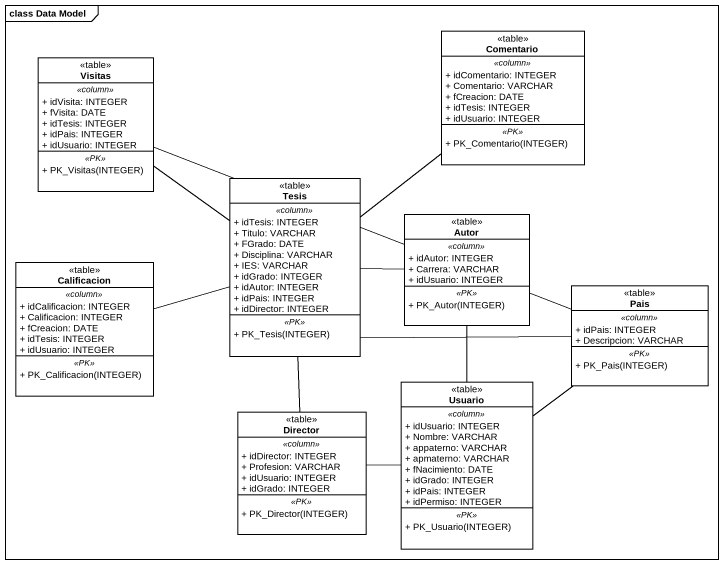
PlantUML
@startuml
mainframe class Data Model
hide circle
hide empty members
skinparam classAttributeIconSize 0
class Visitas <<table>> {
  .. <<column>> ..
  + idVisita: INTEGER
  + fVisita: DATE
  + idTesis: INTEGER
  + idPais: INTEGER
  + idUsuario: INTEGER
  .. <<PK>> ..
  + PK_Visitas(INTEGER)
}
class Comentario <<table>> {
  .. <<column>> ..
  + idComentario: INTEGER
  + Comentario: VARCHAR
  + fCreacion: DATE
  + idTesis: INTEGER
  + idUsuario: INTEGER
  .. <<PK>> ..
  + PK_Comentario(INTEGER)
}
class Tesis <<table>> {
  .. <<column>> ..
  + idTesis: INTEGER
  + Titulo: VARCHAR
  + FGrado: DATE
  + Disciplina: VARCHAR
  + IES: VARCHAR
  + idGrado: INTEGER
  + idAutor: INTEGER
  + idPais: INTEGER
  + idDirector: INTEGER
  .. <<PK>> ..
  + PK_Tesis(INTEGER)
}
class Autor <<table>> {
  .. <<column>> ..
  + idAutor: INTEGER
  + Carrera: VARCHAR
  + idUsuario: INTEGER
  .. <<PK>> ..
  + PK_Autor(INTEGER)
}
class Calificacion <<table>> {
  .. <<column>> ..
  + idCalificacion: INTEGER
  + Calificacion: INTEGER
  + fCreacion: DATE
  + idTesis: INTEGER
  + idUsuario: INTEGER
  .. <<PK>> ..
  + PK_Calificacion(INTEGER)
}
class Pais <<table>> {
  .. <<column>> ..
  + idPais: INTEGER
  + Descripcion: VARCHAR
  .. <<PK>> ..
  + PK_Pais(INTEGER)
}
class Usuario <<table>> {
  .. <<column>> ..
  + idUsuario: INTEGER
  + Nombre: VARCHAR
  + appaterno: VARCHAR
  + apmaterno: VARCHAR
  + fNacimiento: DATE
  + idGrado: INTEGER
  + idPais: INTEGER
  + idPermiso: INTEGER
  .. <<PK>> ..
  + PK_Usuario(INTEGER)
}
class Director <<table>> {
  .. <<column>> ..
  + idDirector: INTEGER
  + Profesion: VARCHAR
  + idUsuario: INTEGER
  + idGrado: INTEGER
  .. <<PK>> ..
  + PK_Director(INTEGER)
}
Visitas -- Tesis
Comentario -- Tesis
Tesis -right- Pais
Autor -left- Tesis
Autor -- Usuario
Calificacion -right- Tesis
Pais -left- Visitas
Pais -- Usuario
Director -up- Tesis
Director -right- Usuario
@enduml
